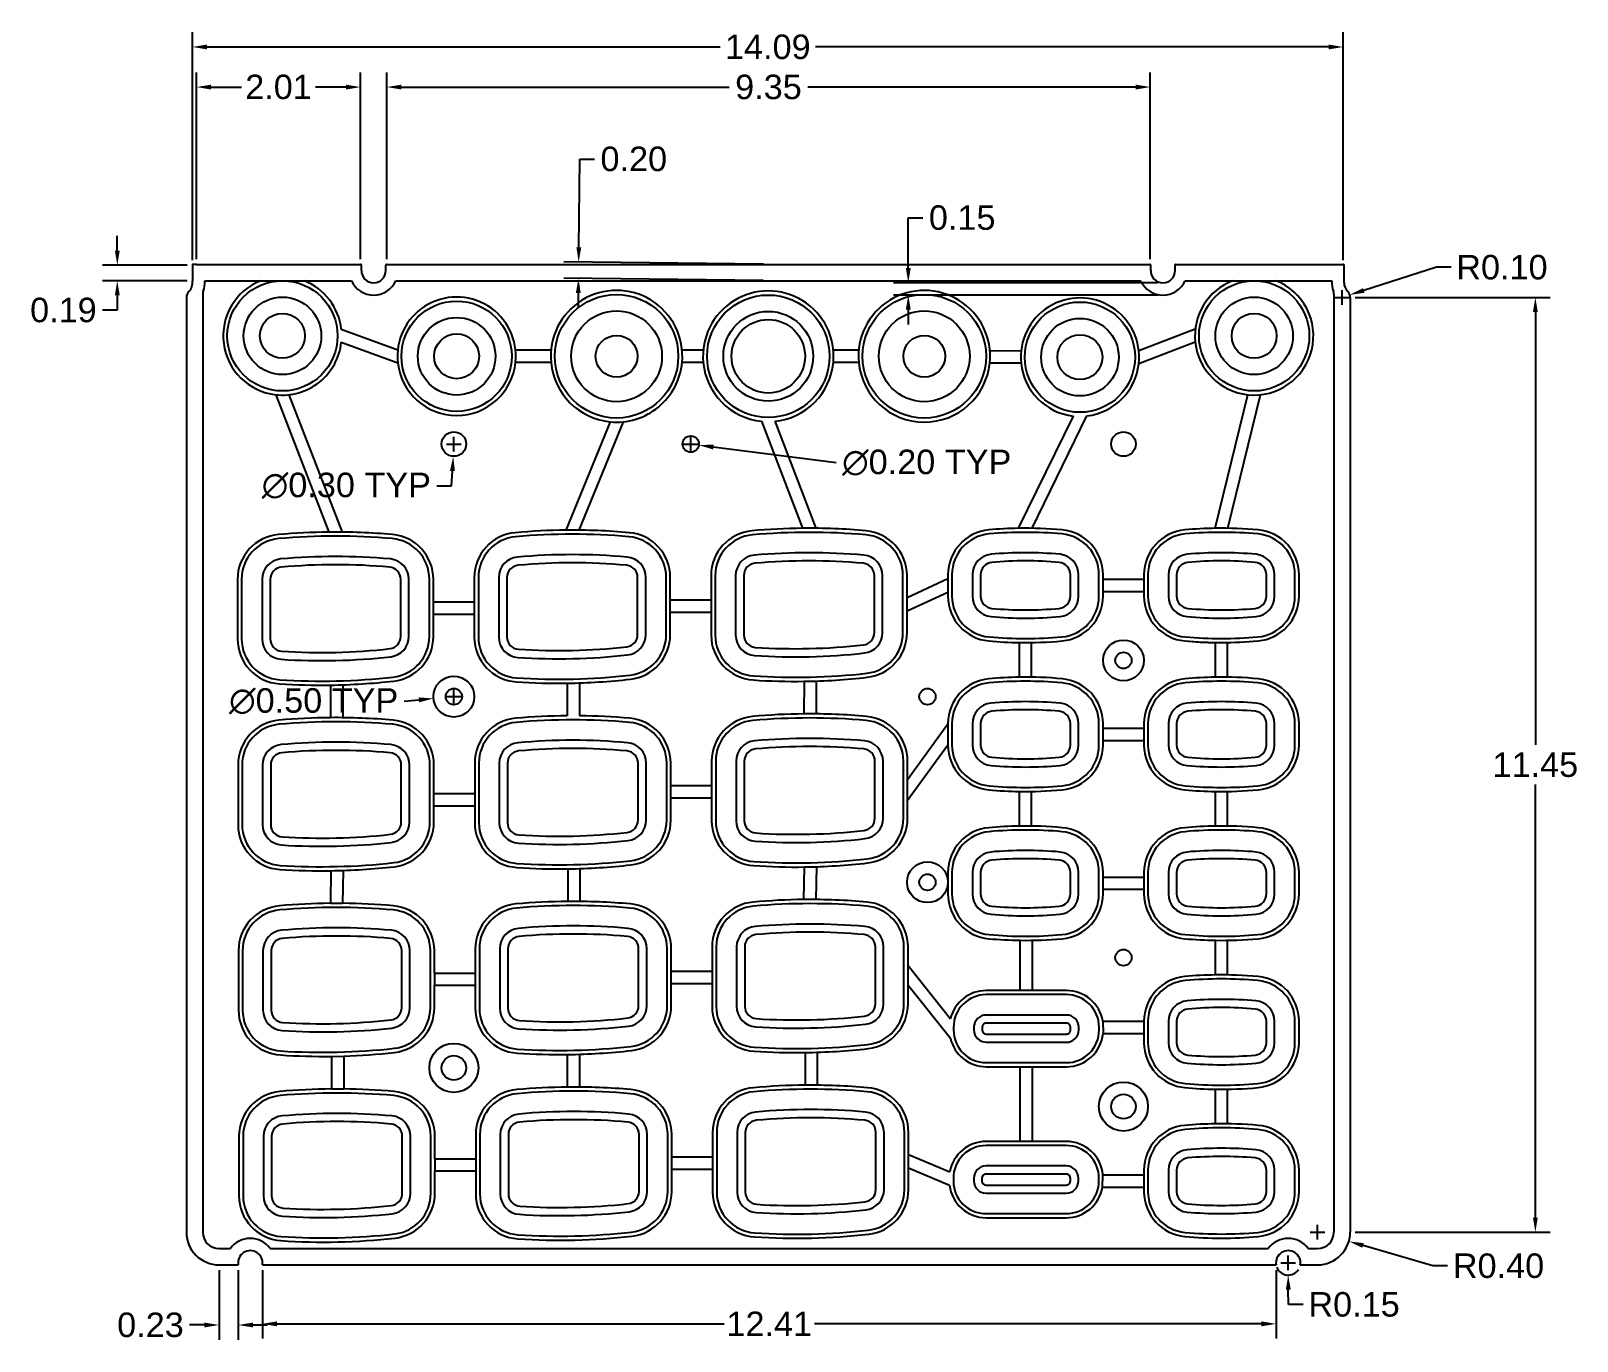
# Model space of a CAD drawing. Header units: centimetres. Extents: x 6.5 to 25.4, y 1.8 to 17.8.
import ezdxf

# ---------------------------------------------------------------- set-up
doc = ezdxf.new("R2010")
doc.units = ezdxf.units.CM
doc.header["$MEASUREMENT"] = 0
doc.layers.add('Cotare', color=2, linetype='Continuous')
doc.layers.add('Strat de cauciuc', color=41, linetype='Continuous')
doc.styles.get("Standard").update_dxf_attribs({"font": 'arial.ttf'})
doc.dimstyles.get("Standard").update_dxf_attribs({"dimtxt": 0.3, "dimasz": 0.18, "dimexe": 0.18, "dimexo": 0.0625, "dimgap": 0.09, "dimtad": 0, "dimtih": 1, "dimtoh": 1, "dimzin": 0, "dimdsep": 46, "dimtxsty": 'Standard', "dimcen": 0.09, "dimadec": 0, "dimazin": 0, "dimtfac": 1, "dimtofl": 0, "dimtmove": 0, "dimatfit": 3, "dimfxl": 1, "dimtolj": 1, "dimtzin": 0, "dimarcsym": 0})

# ---------------------------------------------------------------- blocks, each defined once
blk = doc.blocks.new('*D1')
at = {"layer": 'Cotare', "color": 0, "lineweight": -2, "transparency": 16777216}
for p, q in [((8.491, 14.996), (8.491, 17.786)), ((22.583, 14.996), (22.583, 17.786)), ((8.671, 17.606), (14.955, 17.606)), ((22.403, 17.606), (16.119, 17.606))]:
    blk.add_line(p, q, dxfattribs=at)
at = {"layer": 'Cotare', "color": 0, "transparency": 16777216}
for points in [[(8.671, 17.636), (8.671, 17.576), (8.491, 17.606)], [(22.403, 17.636), (22.403, 17.576), (22.583, 17.606)]]:
    blk.add_solid(points, dxfattribs=at)
at = {"layer": 'Defpoints', "color": 0, "transparency": 16777216}
for p in [(22.583, 17.606), (8.491, 14.934), (22.583, 14.934)]:
    blk.add_point(p, dxfattribs=at)
at = {"layer": 'Cotare', "color": 0, "transparency": 16777216, "insert": (15.537, 17.606), "char_height": 0.3, "attachment_point": 5}
blk.add_mtext('\\A1;14.09', dxfattribs=at)
blk = doc.blocks.new('*D2')
at = {"layer": 'Cotare', "color": 0, "lineweight": -2, "transparency": 16777216}
for p, q in [((8.541, 15.006), (8.541, 17.295)), ((10.551, 15.006), (10.551, 17.295)), ((8.721, 17.115), (9.093, 17.115)), ((10.371, 17.115), (9.999, 17.115))]:
    blk.add_line(p, q, dxfattribs=at)
at = {"layer": 'Cotare', "color": 0, "transparency": 16777216}
for points in [[(8.721, 17.145), (8.721, 17.085), (8.541, 17.115)], [(10.371, 17.145), (10.371, 17.085), (10.551, 17.115)]]:
    blk.add_solid(points, dxfattribs=at)
at = {"layer": 'Defpoints', "color": 0, "transparency": 16777216}
for p in [(10.551, 17.115), (8.541, 14.944), (10.551, 14.944)]:
    blk.add_point(p, dxfattribs=at)
at = {"layer": 'Cotare', "color": 0, "transparency": 16777216, "insert": (9.546, 17.115), "char_height": 0.3, "attachment_point": 5}
blk.add_mtext('\\A1;2.01', dxfattribs=at)
blk = doc.blocks.new('*D3')
at = {"layer": 'Cotare', "color": 0, "lineweight": -2, "transparency": 16777216}
for p, q in [((10.871, 15.006), (10.871, 17.295)), ((20.22, 15.006), (20.22, 17.295)), ((11.051, 17.115), (15.065, 17.115)), ((20.04, 17.115), (16.026, 17.115))]:
    blk.add_line(p, q, dxfattribs=at)
at = {"layer": 'Cotare', "color": 0, "transparency": 16777216}
for points in [[(11.051, 17.145), (11.051, 17.085), (10.871, 17.115)], [(20.04, 17.145), (20.04, 17.085), (20.22, 17.115)]]:
    blk.add_solid(points, dxfattribs=at)
at = {"layer": 'Defpoints', "color": 0, "transparency": 16777216}
for p in [(20.22, 17.115), (10.871, 14.944), (20.22, 14.944)]:
    blk.add_point(p, dxfattribs=at)
at = {"layer": 'Cotare', "color": 0, "transparency": 16777216, "insert": (15.545, 17.115), "char_height": 0.3, "attachment_point": 5}
blk.add_mtext('\\A1;9.35', dxfattribs=at)
blk = doc.blocks.new('*D4')
at = {"layer": 'Cotare', "color": 0, "lineweight": -2, "transparency": 16777216}
for p, q in [((7.572, 15.114), (7.572, 15.294)), ((8.428, 14.934), (7.392, 14.934)), ((8.428, 14.744), (7.392, 14.744)), ((7.572, 14.564), (7.572, 14.384)), ((7.572, 14.384), (7.392, 14.384))]:
    blk.add_line(p, q, dxfattribs=at)
at = {"layer": 'Cotare', "color": 0, "transparency": 16777216}
for points in [[(7.542, 15.114), (7.602, 15.114), (7.572, 14.934)], [(7.542, 14.564), (7.602, 14.564), (7.572, 14.744)]]:
    blk.add_solid(points, dxfattribs=at)
at = {"layer": 'Defpoints', "color": 0, "transparency": 16777216}
for p in [(8.491, 14.934), (7.572, 14.744), (8.491, 14.744)]:
    blk.add_point(p, dxfattribs=at)
at = {"layer": 'Cotare', "color": 0, "transparency": 16777216, "insert": (6.912, 14.384), "char_height": 0.3, "attachment_point": 5}
blk.add_mtext('\\A1;0.19', dxfattribs=at)
blk = doc.blocks.new('*D5')
at = {"layer": 'Cotare', "color": 0, "lineweight": -2, "transparency": 16777216}
for p, q in [((23.724, 14.908), (22.835, 14.625)), ((23.904, 14.908), (23.724, 14.908)), ((22.568, 14.45), (22.568, 14.63)), ((22.478, 14.54), (22.658, 14.54))]:
    blk.add_line(p, q, dxfattribs=at)
at = {"layer": 'Cotare', "color": 0, "transparency": 16777216}
blk.add_solid([(22.826, 14.654), (22.844, 14.597), (22.663, 14.571)], dxfattribs=at)
at = {"layer": 'Defpoints', "color": 0, "transparency": 16777216}
for p in [(22.568, 14.54), (22.663, 14.571)]:
    blk.add_point(p, dxfattribs=at)
at = {"layer": 'Cotare', "color": 0, "transparency": 16777216, "insert": (24.526, 14.908), "char_height": 0.3, "attachment_point": 5}
blk.add_mtext('\\A1;R0.10', dxfattribs=at)
blk = doc.blocks.new('*D6')
at = {"layer": 'Cotare', "color": 0, "lineweight": -2, "transparency": 16777216}
for p, q in [((13.223, 15.153), (13.237, 16.234)), ((13.237, 16.234), (13.417, 16.234)), ((15.483, 14.945), (13.041, 14.975)), ((15.48, 14.745), (13.039, 14.775)), ((13.216, 14.593), (13.214, 14.413))]:
    blk.add_line(p, q, dxfattribs=at)
at = {"layer": 'Cotare', "color": 0, "transparency": 16777216}
for points in [[(13.193, 15.153), (13.253, 15.152), (13.221, 14.973)], [(13.186, 14.593), (13.246, 14.592), (13.219, 14.773)]]:
    blk.add_solid(points, dxfattribs=at)
at = {"layer": 'Defpoints', "color": 0, "transparency": 16777216}
for p in [(13.219, 14.773), (15.545, 14.944), (15.543, 14.744)]:
    blk.add_point(p, dxfattribs=at)
at = {"layer": 'Cotare', "color": 0, "transparency": 16777216, "insert": (13.896, 16.234), "char_height": 0.3, "attachment_point": 5}
blk.add_mtext('\\A1;0.20', dxfattribs=at)
blk = doc.blocks.new('*D7')
at = {"layer": 'Cotare', "color": 0, "lineweight": -2, "transparency": 16777216}
for p, q in [((22.73, 14.54), (25.115, 14.54)), ((24.935, 14.36), (24.935, 9.06)), ((24.935, 3.274), (24.935, 8.574)), ((22.73, 3.094), (25.115, 3.094))]:
    blk.add_line(p, q, dxfattribs=at)
at = {"layer": 'Cotare', "color": 0, "transparency": 16777216}
for points in [[(24.905, 14.36), (24.965, 14.36), (24.935, 14.54)], [(24.905, 3.274), (24.965, 3.274), (24.935, 3.094)]]:
    blk.add_solid(points, dxfattribs=at)
at = {"layer": 'Defpoints', "color": 0, "transparency": 16777216}
for p in [(22.668, 14.54), (22.668, 3.094), (24.935, 3.094)]:
    blk.add_point(p, dxfattribs=at)
at = {"layer": 'Cotare', "color": 0, "transparency": 16777216, "insert": (24.935, 8.817), "char_height": 0.3, "attachment_point": 5}
blk.add_mtext('\\A1;11.45', dxfattribs=at)
blk = doc.blocks.new('*D8')
at = {"layer": 'Cotare', "color": 0, "lineweight": -2, "transparency": 16777216}
for p, q in [((22.178, 3.094), (22.358, 3.094)), ((22.268, 3.004), (22.268, 3.184)), ((23.681, 2.682), (22.825, 2.931)), ((23.861, 2.682), (23.681, 2.682))]:
    blk.add_line(p, q, dxfattribs=at)
at = {"layer": 'Cotare', "color": 0, "transparency": 16777216}
blk.add_solid([(22.833, 2.96), (22.816, 2.903), (22.652, 2.982)], dxfattribs=at)
at = {"layer": 'Defpoints', "color": 0, "transparency": 16777216}
for p in [(22.268, 3.094), (22.652, 2.982)]:
    blk.add_point(p, dxfattribs=at)
at = {"layer": 'Cotare', "color": 0, "transparency": 16777216, "insert": (24.484, 2.682), "char_height": 0.3, "attachment_point": 5}
blk.add_mtext('\\A1;R0.40', dxfattribs=at)
blk = doc.blocks.new('*D9')
at = {"layer": 'Cotare', "color": 0, "lineweight": -2, "transparency": 16777216}
for p, q in [((21.819, 2.719), (21.999, 2.719)), ((21.909, 2.629), (21.909, 2.809)), ((21.911, 2.209), (21.91, 2.389)), ((22.091, 2.209), (21.911, 2.209))]:
    blk.add_line(p, q, dxfattribs=at)
blk.add_arc((21.909, 2.719), 0.15, 201.4742, 326.5327, dxfattribs=at)
at = {"layer": 'Cotare', "color": 0, "transparency": 16777216}
blk.add_solid([(21.94, 2.389), (21.88, 2.389), (21.909, 2.569)], dxfattribs=at)
at = {"layer": 'Defpoints', "color": 0, "transparency": 16777216}
for p in [(21.909, 2.719), (21.909, 2.569)]:
    blk.add_point(p, dxfattribs=at)
at = {"layer": 'Cotare', "color": 0, "transparency": 16777216, "insert": (22.715, 2.209), "char_height": 0.3, "attachment_point": 5}
blk.add_mtext('\\A1;R0.15', dxfattribs=at)
blk = doc.blocks.new('*D10')
at = {"layer": 'Cotare', "color": 0, "lineweight": -2, "transparency": 16777216}
for p, q in [((17.257, 14.899), (17.257, 15.515)), ((17.257, 15.515), (17.437, 15.515)), ((20.313, 14.719), (17.077, 14.719)), ((20.313, 14.569), (17.077, 14.569)), ((17.257, 14.389), (17.257, 14.209))]:
    blk.add_line(p, q, dxfattribs=at)
at = {"layer": 'Cotare', "color": 0, "transparency": 16777216}
for points in [[(17.227, 14.899), (17.287, 14.899), (17.257, 14.719)], [(17.227, 14.389), (17.287, 14.389), (17.257, 14.569)]]:
    blk.add_solid(points, dxfattribs=at)
at = {"layer": 'Defpoints', "color": 0, "transparency": 16777216}
for p in [(20.375, 14.719), (17.257, 14.569), (20.375, 14.569)]:
    blk.add_point(p, dxfattribs=at)
at = {"layer": 'Cotare', "color": 0, "transparency": 16777216, "insert": (17.917, 15.515), "char_height": 0.3, "attachment_point": 5}
blk.add_mtext('\\A1;0.15', dxfattribs=at)
blk = doc.blocks.new('*D11')
at = {"layer": 'Cotare', "color": 0, "lineweight": -2, "transparency": 16777216}
for p, q in [((9.348, 2.631), (9.348, 1.792)), ((21.761, 2.631), (21.761, 1.792)), ((9.528, 1.972), (15.001, 1.972)), ((21.581, 1.972), (16.108, 1.972))]:
    blk.add_line(p, q, dxfattribs=at)
at = {"layer": 'Cotare', "color": 0, "transparency": 16777216}
for points in [[(9.528, 2.002), (9.528, 1.942), (9.348, 1.972)], [(21.581, 2.002), (21.581, 1.942), (21.761, 1.972)]]:
    blk.add_solid(points, dxfattribs=at)
at = {"layer": 'Defpoints', "color": 0, "transparency": 16777216}
for p in [(9.348, 2.694), (21.761, 2.694), (9.348, 1.972)]:
    blk.add_point(p, dxfattribs=at)
at = {"layer": 'Cotare', "color": 0, "transparency": 16777216, "insert": (15.555, 1.972), "char_height": 0.3, "attachment_point": 5}
blk.add_mtext('\\A1;12.41', dxfattribs=at)
blk = doc.blocks.new('*D12')
at = {"layer": 'Cotare', "color": 0, "lineweight": -2, "transparency": 16777216}
for p, q in [((8.818, 2.631), (8.818, 1.778)), ((9.053, 2.631), (9.053, 1.778)), ((8.638, 1.958), (8.458, 1.958)), ((9.233, 1.958), (9.413, 1.958))]:
    blk.add_line(p, q, dxfattribs=at)
at = {"layer": 'Cotare', "color": 0, "transparency": 16777216}
for points in [[(8.638, 1.988), (8.638, 1.928), (8.818, 1.958)], [(9.233, 1.988), (9.233, 1.928), (9.053, 1.958)]]:
    blk.add_solid(points, dxfattribs=at)
at = {"layer": 'Defpoints', "color": 0, "transparency": 16777216}
for p in [(8.818, 2.694), (9.053, 2.694), (8.818, 1.958)]:
    blk.add_point(p, dxfattribs=at)
at = {"layer": 'Cotare', "color": 0, "transparency": 16777216, "insert": (7.978, 1.958), "char_height": 0.3, "attachment_point": 5}
blk.add_mtext('\\A1;0.23', dxfattribs=at)
blk = doc.blocks.new('*D13')
at = {"layer": 'Cotare', "color": 0, "lineweight": -2, "transparency": 16777216}
for p, q in [((11.603, 12.744), (11.783, 12.744)), ((11.693, 12.654), (11.693, 12.834)), ((11.666, 12.234), (11.676, 12.414)), ((11.486, 12.234), (11.666, 12.234))]:
    blk.add_line(p, q, dxfattribs=at)
at = {"layer": 'Cotare', "color": 0, "transparency": 16777216}
blk.add_solid([(11.646, 12.416), (11.706, 12.413), (11.685, 12.594)], dxfattribs=at)
at = {"layer": 'Defpoints', "color": 0, "transparency": 16777216}
for p in [(11.701, 12.894), (11.685, 12.594)]:
    blk.add_point(p, dxfattribs=at)
at = {"layer": 'Cotare', "color": 0, "transparency": 16777216, "insert": (10.377, 12.234), "char_height": 0.3, "attachment_point": 5}
blk.add_mtext('\\A1;∅0.30 TYP', dxfattribs=at)
blk = doc.blocks.new('*D14')
at = {"layer": 'Cotare', "color": 0, "lineweight": -2, "transparency": 16777216}
for p, q in [((14.503, 12.744), (14.683, 12.744)), ((14.593, 12.654), (14.593, 12.834)), ((16.374, 12.516), (14.87, 12.708))]:
    blk.add_line(p, q, dxfattribs=at)
at = {"layer": 'Cotare', "color": 0, "transparency": 16777216}
blk.add_solid([(14.874, 12.738), (14.867, 12.678), (14.692, 12.731)], dxfattribs=at)
at = {"layer": 'Defpoints', "color": 0, "transparency": 16777216}
for p in [(14.493, 12.756), (14.692, 12.731)]:
    blk.add_point(p, dxfattribs=at)
at = {"layer": 'Cotare', "color": 0, "transparency": 16777216, "insert": (17.483, 12.516), "char_height": 0.3, "attachment_point": 5}
blk.add_mtext('\\A1;∅0.20 TYP', dxfattribs=at)
blk = doc.blocks.new('*D15')
at = {"layer": 'Cotare', "color": 0, "lineweight": -2, "transparency": 16777216}
for p, q in [((11.693, 9.562), (11.693, 9.742)), ((11.086, 9.595), (11.265, 9.612)), ((11.603, 9.652), (11.783, 9.652))]:
    blk.add_line(p, q, dxfattribs=at)
at = {"layer": 'Cotare', "color": 0, "transparency": 16777216}
blk.add_solid([(11.262, 9.642), (11.268, 9.582), (11.444, 9.629)], dxfattribs=at)
at = {"layer": 'Defpoints', "color": 0, "transparency": 16777216}
for p in [(11.942, 9.675), (11.444, 9.629)]:
    blk.add_point(p, dxfattribs=at)
at = {"layer": 'Cotare', "color": 0, "transparency": 16777216, "insert": (9.977, 9.595), "char_height": 0.3, "attachment_point": 5}
blk.add_mtext('\\A1;∅0.50 TYP', dxfattribs=at)

msp = doc.modelspace()

# ---------------------------------------------------------------- linework, layer by layer
at = {"layer": 'Strat de cauciuc'}
for p, q in [((8.491, 14.934), (8.491, 14.744)), ((8.511, 14.944), (8.501, 14.944)), ((8.541, 14.944), (8.511, 14.944)), ((8.541, 14.944), (10.551, 14.944)), ((10.561, 14.869), (10.561, 14.934)), ((10.861, 14.869), (10.861, 14.934)), ((10.871, 14.944), (20.22, 14.944)), ((20.225, 14.869), (20.225, 14.939)), ((20.525, 14.869), (20.525, 14.939)), ((20.53, 14.944), (22.583, 14.944)), ((22.593, 14.719), (22.593, 14.934)), ((8.618, 14.58), (8.618, 14.54)), ((8.642, 14.744), (10.438, 14.744)), ((10.984, 14.744), (20.102, 14.744)), ((20.648, 14.744), (22.444, 14.744)), ((22.468, 14.58), (22.468, 10.102)), ((8.418, 14.54), (8.418, 9.652)), ((8.418, 14.54), (8.418, 3.094)), ((8.618, 14.54), (8.618, 3.094)), ((22.668, 14.54), (22.668, 3.094)), ((10.315, 14.15), (11.006, 13.897)), ((20.771, 14.151), (20.08, 13.886)), ((10.315, 13.99), (11.007, 13.737)), ((12.883, 13.894), (12.448, 13.894)), ((14.746, 13.894), (14.488, 13.894)), ((16.65, 13.894), (16.339, 13.894)), ((18.638, 13.883), (18.256, 13.886)), ((20.771, 13.99), (20.079, 13.726)), ((12.883, 13.744), (12.448, 13.744)), ((12.879, 13.744), (12.452, 13.744)), ((14.746, 13.744), (14.488, 13.744)), ((16.65, 13.744), (16.339, 13.744)), ((18.638, 13.733), (18.255, 13.736)), ((9.512, 13.348), (10.163, 11.666)), ((9.673, 13.348), (10.324, 11.666)), ((21.015, 11.713), (21.416, 13.348)), ((21.169, 11.713), (21.57, 13.348)), ((18.608, 11.713), (19.278, 13.087)), ((18.775, 11.713), (19.445, 13.088)), ((13.606, 13.017), (13.062, 11.69)), ((13.768, 13.017), (13.224, 11.69)), ((15.461, 13.023), (15.962, 11.713)), ((15.622, 13.023), (16.123, 11.713)), ((17.242, 10.867), (17.742, 11.096)), ((19.642, 11.088), (20.142, 11.088)), ((11.443, 10.813), (11.943, 10.813)), ((14.343, 10.836), (14.843, 10.836)), ((17.242, 10.702), (17.742, 10.931)), ((19.642, 10.938), (20.142, 10.938)), ((11.443, 10.663), (11.943, 10.663)), ((14.343, 10.686), (14.843, 10.686)), ((18.617, 9.89), (18.617, 10.314)), ((18.767, 9.89), (18.767, 10.314)), ((21.017, 9.89), (21.017, 10.314)), ((21.167, 9.89), (21.167, 10.314)), ((22.468, 10.102), (22.468, 8.279)), ((10.182, 9.794), (10.182, 9.394)), ((10.332, 9.796), (10.332, 9.394)), ((13.081, 9.817), (13.081, 9.417)), ((13.231, 9.82), (13.231, 9.417)), ((15.981, 9.841), (15.98, 9.44)), ((16.131, 9.843), (16.13, 9.44)), ((8.418, 9.652), (8.418, 9.555)), ((8.418, 9.555), (8.418, 5.009)), ((17.248, 8.639), (17.742, 9.318)), ((19.642, 9.265), (20.142, 9.265)), ((19.642, 9.115), (20.142, 9.115)), ((17.248, 8.384), (17.742, 9.063)), ((14.349, 8.563), (14.849, 8.563)), ((11.449, 8.465), (11.949, 8.465)), ((14.349, 8.413), (14.849, 8.413)), ((18.617, 8.067), (18.617, 8.491)), ((18.767, 8.067), (18.767, 8.491)), ((21.017, 8.067), (21.017, 8.491)), ((21.167, 8.067), (21.167, 8.491)), ((11.449, 8.315), (11.949, 8.315)), ((22.468, 8.279), (22.468, 6.456)), ((10.188, 7.523), (10.181, 7.121)), ((10.338, 7.523), (10.331, 7.12)), ((13.087, 7.545), (13.087, 7.144)), ((13.237, 7.547), (13.237, 7.144)), ((15.979, 7.167), (15.987, 7.569)), ((16.129, 7.166), (16.137, 7.57)), ((19.642, 7.443), (20.142, 7.443)), ((19.642, 7.293), (20.142, 7.293)), ((10.181, 7.121), (10.331, 7.121)), ((18.628, 6.053), (18.628, 6.668)), ((18.778, 6.053), (18.778, 6.668)), ((21.017, 6.244), (21.017, 6.668)), ((21.167, 6.244), (21.167, 6.668)), ((22.468, 6.456), (22.468, 4.633)), ((11.455, 6.267), (11.955, 6.267)), ((11.455, 6.267), (11.455, 6.117)), ((14.355, 6.291), (14.855, 6.291)), ((17.254, 6.359), (17.773, 5.708)), ((11.455, 6.117), (11.955, 6.117)), ((14.355, 6.141), (14.855, 6.141)), ((17.254, 6.118), (17.773, 5.468)), ((19.638, 5.678), (20.142, 5.678)), ((19.638, 5.678), (19.642, 5.528)), ((19.642, 5.528), (20.142, 5.528)), ((20.142, 5.677), (20.142, 5.528)), ((10.194, 5.247), (10.344, 5.251)), ((10.194, 5.249), (10.194, 4.848)), ((10.344, 5.251), (10.344, 4.848)), ((13.086, 4.871), (13.086, 5.272)), ((13.236, 4.871), (13.236, 5.274)), ((15.993, 5.295), (15.993, 4.894)), ((16.143, 5.297), (16.143, 4.894)), ((18.626, 4.205), (18.626, 5.12)), ((18.776, 4.205), (18.776, 5.12)), ((8.418, 5.009), (8.418, 3.094)), ((10.194, 4.848), (10.344, 4.848)), ((21.017, 4.421), (21.017, 4.845)), ((21.167, 4.421), (21.167, 4.845)), ((22.468, 4.633), (22.468, 3.094)), ((11.461, 3.994), (11.961, 3.994)), ((11.461, 3.994), (11.461, 3.844)), ((14.361, 4.018), (14.861, 4.018)), ((17.26, 4.047), (17.766, 3.833)), ((11.461, 3.844), (11.961, 3.844)), ((14.361, 3.868), (14.861, 3.868)), ((17.26, 3.884), (17.762, 3.672)), ((19.636, 3.647), (19.64, 3.797)), ((19.64, 3.797), (20.142, 3.797)), ((19.636, 3.647), (20.142, 3.647)), ((8.818, 2.894), (8.957, 2.894)), ((9.444, 2.894), (11.668, 2.894)), ((11.668, 2.894), (11.718, 2.894)), ((11.718, 2.894), (14.568, 2.894)), ((14.568, 2.894), (17.467, 2.894)), ((14.568, 2.894), (14.568, 2.891)), ((14.618, 2.894), (14.618, 2.891)), ((17.467, 2.894), (19.867, 2.894)), ((19.867, 2.894), (21.665, 2.894)), ((19.917, 2.894), (21.665, 2.894)), ((22.152, 2.894), (22.268, 2.894)), ((8.818, 2.694), (9.053, 2.694)), ((9.348, 2.694), (11.693, 2.694)), ((11.693, 2.694), (14.593, 2.694)), ((14.593, 2.694), (17.492, 2.694)), ((17.492, 2.694), (19.892, 2.694)), ((19.892, 2.694), (21.761, 2.694)), ((22.057, 2.694), (22.268, 2.694))]:
    msp.add_line(p, q, dxfattribs=at)
for points in [[(10.163, 11.666, 0.019839), (9.545, 11.636, 0.3882), (9.044, 11.088), (9.044, 10.358, 0.394901), (9.557, 9.809, 0.019998), (10.182, 9.793, 0.019998)], [(11.443, 10.663), (11.443, 11.088, 0.3882), (10.943, 11.636, 0.024981), (10.163, 11.666)], [(13.062, 11.69, 0.019808), (12.444, 11.659, 0.3882), (11.943, 11.111), (11.943, 10.663)], [(14.343, 10.686), (14.343, 11.111, 0.3882), (13.842, 11.659, 0.025012), (13.062, 11.69, 0.019819)], [(15.962, 11.713, 0.019843), (15.343, 11.682, 0.3882), (14.843, 11.134), (14.843, 10.686)], [(17.242, 10.702), (17.242, 11.134, 0.3882), (16.741, 11.682, 0.024977), (15.962, 11.713, 0.019833)], [(18.608, 11.713, 0.018316), (18.243, 11.693, 0.38809), (17.742, 11.145), (17.742, 10.931)], [(19.642, 10.938), (19.642, 11.145, 0.38809), (19.142, 11.693, 0.026697), (18.608, 11.713)], [(21.015, 11.713, 0.018636), (20.643, 11.693, 0.38809), (20.142, 11.145), (20.142, 10.938)], [(20.643, 10.334, 0.045035), (21.542, 10.334, 0.38809), (22.042, 10.881), (22.042, 11.145, 0.38809), (21.542, 11.693, 0.026377), (21.015, 11.713)], [(17.742, 10.931), (17.742, 10.881, 0.38809), (18.243, 10.334, 0.018754), (18.617, 10.314, 0.018754)], [(18.617, 10.314, 0.026258), (19.142, 10.334, 0.38809), (19.642, 10.881), (19.642, 10.938)], [(20.142, 10.938), (20.142, 10.881, 0.38809), (20.643, 10.334, 0.018754), (21.017, 10.314, 0.018754)], [(10.182, 9.793, 0.024801), (10.955, 9.842, 0.381553), (11.443, 10.388), (11.443, 10.663)], [(11.943, 10.663), (11.943, 10.381, 0.394901), (12.457, 9.833, 0.019998), (13.081, 9.816)], [(13.081, 9.816, 0.024801), (13.855, 9.865, 0.381553), (14.343, 10.411), (14.343, 10.686)], [(14.843, 10.686), (14.843, 10.405, 0.394901), (15.356, 9.856, 0.019998), (15.981, 9.839, 0.019998)], [(15.981, 9.839, 0.024801), (16.754, 9.888, 0.381553), (17.242, 10.435), (17.242, 10.702)], [(18.617, 9.89, 0.018754), (18.243, 9.87, 0.38809), (17.742, 9.322), (17.742, 9.063)], [(18.617, 8.491, 0.026258), (19.142, 8.511, 0.38809), (19.642, 9.058), (19.642, 9.322, 0.38809), (19.142, 9.87, 0.026258), (18.617, 9.89)], [(21.017, 9.89, 0.018754), (20.643, 9.87, 0.38809), (20.142, 9.322), (20.142, 9.058, 0.38809), (20.643, 8.511, 0.018754), (21.017, 8.491)], [(21.017, 8.491, 0.026258), (21.542, 8.511, 0.38809), (22.042, 9.058), (22.042, 9.322, 0.38809), (21.542, 9.87, 0.026258), (21.017, 9.89, 0.018754)], [(10.182, 9.394, 0.020234), (9.551, 9.363, 0.3882), (9.05, 8.815), (9.05, 8.085, 0.394901), (9.563, 7.536, 0.019997), (10.188, 7.52)], [(11.449, 8.465), (11.449, 8.815, 0.3882), (10.949, 9.363, 0.024587), (10.182, 9.394, 0.019782)], [(13.081, 9.417, 0.020245), (12.45, 9.386, 0.3882), (11.949, 8.838), (11.949, 8.315)], [(14.349, 8.413), (14.349, 8.838, 0.3882), (13.848, 9.386, 0.01977), (13.231, 9.417, 0.01977)], [(15.98, 9.44, 0.020234), (15.349, 9.409, 0.3882), (14.849, 8.861), (14.849, 8.413)], [(17.248, 8.384), (17.248, 8.861, 0.3882), (16.747, 9.409, 0.024587), (15.98, 9.44, 0.019782)], [(17.742, 9.063), (17.742, 9.058, 0.38809), (18.243, 8.511, 0.018754), (18.617, 8.491, 0.018754)], [(10.188, 7.52, 0.024802), (10.961, 7.569, 0.381553), (11.449, 8.115), (11.449, 8.465)], [(13.087, 7.543, 0.024801), (13.861, 7.592, 0.381553), (14.349, 8.139), (14.349, 8.413)], [(14.849, 8.413), (14.849, 8.132, 0.394901), (15.362, 7.583, 0.019997), (15.987, 7.566)], [(15.987, 7.566, 0.024802), (16.76, 7.615, 0.381553), (17.248, 8.162), (17.248, 8.384)], [(11.949, 8.315), (11.949, 8.108, 0.394901), (12.463, 7.56, 0.019998), (13.087, 7.543, 0.019998)], [(18.617, 8.067, 0.018754), (18.243, 8.047, 0.38809), (17.742, 7.5), (17.742, 7.236, 0.38809), (18.243, 6.688, 0.019279), (18.628, 6.668, 0.019279)], [(19.642, 7.293), (19.642, 7.5, 0.38809), (19.142, 8.047, 0.026258), (18.617, 8.067, 0.018754)], [(21.017, 8.067, 0.018754), (20.643, 8.047, 0.38809), (20.142, 7.5), (20.142, 7.293)], [(21.017, 6.668, 0.026258), (21.542, 6.688, 0.38809), (22.042, 7.236), (22.042, 7.5, 0.38809), (21.542, 8.047, 0.026258), (21.017, 8.067, 0.018754)], [(18.628, 6.668, 0.025734), (19.142, 6.688, 0.38809), (19.642, 7.236), (19.642, 7.293)], [(20.142, 7.293), (20.142, 7.236, 0.38809), (20.643, 6.688, 0.018754), (21.017, 6.668)], [(10.181, 7.121, 0.020007), (9.557, 7.09, 0.3882), (9.056, 6.542), (9.056, 5.812, 0.394901), (9.569, 5.264, 0.019998), (10.194, 5.247, 0.019998)], [(11.455, 6.267), (11.455, 6.542, 0.3882), (10.955, 7.09, 0.020008), (10.331, 7.121)], [(13.087, 7.144, 0.020245), (12.456, 7.113, 0.3882), (11.955, 6.565), (11.955, 6.117)], [(14.355, 6.141), (14.355, 6.565, 0.3882), (13.854, 7.113, 0.024575), (13.087, 7.144, 0.01977)], [(15.979, 7.167, 0.020007), (15.356, 7.136, 0.3882), (14.855, 6.588), (14.855, 6.141)], [(17.254, 6.118), (17.254, 6.588, 0.3882), (16.753, 7.136, 0.024813), (15.979, 7.167, 0.020008)], [(10.344, 5.251, 0.019998), (10.967, 5.296, 0.381553), (11.455, 5.843), (11.455, 6.117)], [(11.955, 6.117), (11.955, 5.836, 0.394901), (12.469, 5.287, 0.019761), (13.086, 5.27)], [(13.086, 5.27, 0.025038), (13.867, 5.319, 0.381553), (14.355, 5.866), (14.355, 6.141)], [(14.855, 6.141), (14.855, 5.859, 0.394901), (15.368, 5.31, 0.019998), (15.993, 5.294, 0.019998)], [(15.993, 5.294, 0.024801), (16.766, 5.342, 0.381553), (17.254, 5.889), (17.254, 6.118)], [(21.017, 6.244, 0.018754), (20.643, 6.225, 0.38809), (20.142, 5.677)], [(21.017, 4.845, 0.026258), (21.542, 4.865, 0.38809), (22.042, 5.413), (22.042, 5.677, 0.38809), (21.542, 6.225, 0.026258), (21.017, 6.244, 0.018754)], [(19.638, 5.678, 0.365977), (19.194, 6.053), (18.211, 6.053, 0.346939), (17.773, 5.708, 0.346939)], [(19.194, 5.17, 0.414214), (19.594, 5.57), (19.594, 5.603, 0.414214), (19.194, 6.003), (18.211, 6.003, 0.414753), (17.811, 5.602), (17.811, 5.57, 0.413675), (18.211, 5.17), (19.194, 5.17)], [(18.626, 5.12), (19.194, 5.12, 0.386905), (19.642, 5.528, 0.386905)], [(20.142, 5.528), (20.142, 5.413, 0.38809), (20.643, 4.865, 0.018754), (21.017, 4.845)], [(17.773, 5.468, 0.348397), (18.211, 5.12), (18.626, 5.12)], [(10.194, 4.848, 0.020234), (9.563, 4.817, 0.3882), (9.062, 4.269), (9.062, 3.54, 0.394901), (9.575, 2.991, 0.044821), (10.973, 3.023, 0.381553), (11.461, 3.57), (11.461, 3.844)], [(11.461, 3.994), (11.461, 4.269, 0.3882), (10.961, 4.817, 0.019782), (10.344, 4.848, 0.019782)], [(13.086, 4.871, 0.020008), (12.462, 4.84, 0.3882), (11.961, 4.292), (11.961, 3.844)], [(14.361, 3.868), (14.361, 4.292, 0.3882), (13.86, 4.84, 0.024813), (13.086, 4.871, 0.020008)], [(15.993, 4.894, 0.020234), (15.362, 4.863, 0.3882), (14.861, 4.316), (14.861, 3.868)], [(17.26, 3.884), (17.26, 4.316, 0.3882), (16.759, 4.863, 0.024587), (15.993, 4.894, 0.019782)], [(20.142, 3.647), (20.142, 3.59, 0.38809), (20.643, 3.042, 0.045035), (21.542, 3.042, 0.38809), (22.042, 3.59), (22.042, 3.854, 0.38809), (21.542, 4.402, 0.026258), (21.017, 4.421, 0.018754)], [(21.017, 4.421, 0.018754), (20.643, 4.402, 0.38809), (20.142, 3.854), (20.142, 3.647)], [(18.626, 4.205), (18.209, 4.205, 0.363727), (17.766, 3.833, 0.363727)], [(19.64, 3.797, 0.386905), (19.192, 4.205), (18.626, 4.205)], [(19.192, 3.322, 0.414214), (19.592, 3.722), (19.592, 3.755, 0.414214), (19.192, 4.155), (18.209, 4.155, 0.414753), (17.809, 3.754), (17.809, 3.721, 0.413675), (18.209, 3.322), (19.192, 3.322)], [(11.961, 3.844), (11.961, 3.563, 0.394901), (12.475, 3.014, 0.044821), (13.873, 3.046, 0.381553), (14.361, 3.593), (14.361, 3.868)], [(14.861, 3.868), (14.861, 3.586, 0.394901), (15.374, 3.037, 0.044821), (16.772, 3.07, 0.381553), (17.26, 3.616), (17.26, 3.884)], [(17.762, 3.672, 0.382002), (18.209, 3.272), (19.192, 3.272, 0.365977), (19.636, 3.647)]]:
    msp.add_lwpolyline(points, format="xyb", dxfattribs=at)
for points in [[(10.938, 11.586, 0.044843), (9.549, 11.586, 0.3882), (9.094, 11.088), (9.094, 10.358, 0.394901), (9.561, 9.859, 0.044821), (10.95, 9.891, 0.381553), (11.393, 10.388), (11.393, 11.088, 0.3882)], [(13.837, 11.609, 0.044843), (12.449, 11.609, 0.3882), (11.993, 11.111), (11.993, 10.381, 0.394901), (12.46, 9.882, 0.044821), (13.849, 9.915, 0.381553), (14.293, 10.411), (14.293, 11.111, 0.3882)], [(16.737, 11.632, 0.044843), (15.348, 11.632, 0.3882), (14.893, 11.134), (14.893, 10.405, 0.394901), (15.36, 9.906, 0.044821), (16.748, 9.938, 0.381553), (17.192, 10.435), (17.192, 11.134, 0.3882)], [(18.247, 10.383, 0.045035), (19.137, 10.383, 0.38809), (19.592, 10.881), (19.592, 11.145, 0.38809), (19.137, 11.643, 0.045035), (18.247, 11.643, 0.38809), (17.792, 11.145), (17.792, 10.881, 0.38809)], [(20.647, 10.383, 0.045035), (21.537, 10.383, 0.38809), (21.992, 10.881), (21.992, 11.145, 0.38809), (21.537, 11.643, 0.045035), (20.647, 11.643, 0.38809), (20.192, 11.145), (20.192, 10.881, 0.38809)], [(10.916, 11.337, 0.044843), (9.571, 11.337, 0.3882), (9.344, 11.088), (9.344, 10.358, 0.394901), (9.577, 10.109, 0.044821), (10.921, 10.14, 0.381553), (11.143, 10.388), (11.143, 11.088, 0.3882)], [(13.815, 11.36, 0.044843), (12.471, 11.36, 0.3882), (12.243, 11.111), (12.243, 10.381, 0.394901), (12.477, 10.132, 0.044821), (13.821, 10.163, 0.381553), (14.043, 10.411), (14.043, 11.111, 0.3882)], [(16.714, 11.383, 0.044843), (15.37, 11.383, 0.3882), (15.143, 11.134), (15.143, 10.405, 0.394901), (15.376, 10.155, 0.044821), (16.72, 10.186, 0.381553), (16.942, 10.435), (16.942, 11.134, 0.3882)], [(18.27, 10.632, 0.045035), (19.115, 10.632, 0.38809), (19.342, 10.881), (19.342, 11.145, 0.38809), (19.115, 11.394, 0.045035), (18.27, 11.394, 0.38809), (18.042, 11.145), (18.042, 10.881, 0.38809)], [(20.67, 10.632, 0.045035), (21.515, 10.632, 0.38809), (21.742, 10.881), (21.742, 11.145, 0.38809), (21.515, 11.394, 0.045035), (20.67, 11.394, 0.38809), (20.442, 11.145), (20.442, 10.881, 0.38809)], [(10.907, 11.237, 0.044843), (9.58, 11.237, 0.3882), (9.444, 11.088), (9.444, 10.358, 0.394901), (9.584, 10.208, 0.044821), (10.91, 10.239, 0.381553), (11.043, 10.388), (11.043, 11.088, 0.3882)], [(13.806, 11.26, 0.044843), (12.48, 11.26, 0.3882), (12.343, 11.111), (12.343, 10.381, 0.394901), (12.483, 10.232, 0.044821), (13.81, 10.262, 0.381553), (13.943, 10.411), (13.943, 11.111, 0.3882)], [(16.706, 11.284, 0.044843), (15.379, 11.284, 0.3882), (15.243, 11.134), (15.243, 10.405, 0.394901), (15.383, 10.255, 0.044821), (16.709, 10.286, 0.381553), (16.842, 10.435), (16.842, 11.134, 0.3882)], [(18.279, 10.732, 0.045035), (19.106, 10.732, 0.38809), (19.242, 10.881), (19.242, 11.145, 0.38809), (19.106, 11.295, 0.045035), (18.279, 11.295, 0.38809), (18.142, 11.145), (18.142, 10.881, 0.38809)], [(20.679, 10.732, 0.045035), (21.506, 10.732, 0.38809), (21.642, 10.881), (21.642, 11.145, 0.38809), (21.506, 11.295, 0.045035), (20.679, 11.295, 0.38809), (20.542, 11.145), (20.542, 10.881, 0.38809)], [(18.247, 8.56, 0.045035), (19.137, 8.56, 0.38809), (19.592, 9.058), (19.592, 9.322, 0.38809), (19.137, 9.82, 0.045035), (18.247, 9.82, 0.38809), (17.792, 9.322), (17.792, 9.058, 0.38809)], [(20.647, 8.56, 0.045035), (21.537, 8.56, 0.38809), (21.992, 9.058), (21.992, 9.322, 0.38809), (21.537, 9.82, 0.045035), (20.647, 9.82, 0.38809), (20.192, 9.322), (20.192, 9.058, 0.38809)], [(18.27, 8.809, 0.045035), (19.115, 8.809, 0.38809), (19.342, 9.058), (19.342, 9.322, 0.38809), (19.115, 9.571, 0.045035), (18.27, 9.571, 0.38809), (18.042, 9.322), (18.042, 9.058, 0.38809)], [(18.279, 8.909, 0.045035), (19.106, 8.909, 0.38809), (19.242, 9.058), (19.242, 9.322, 0.38809), (19.106, 9.472, 0.045035), (18.279, 9.472, 0.38809), (18.142, 9.322), (18.142, 9.058, 0.38809)], [(20.67, 8.809, 0.045035), (21.515, 8.809, 0.38809), (21.742, 9.058), (21.742, 9.322, 0.38809), (21.515, 9.571, 0.045035), (20.67, 9.571, 0.38809), (20.442, 9.322), (20.442, 9.058, 0.38809)], [(20.679, 8.909, 0.045035), (21.506, 8.909, 0.38809), (21.642, 9.058), (21.642, 9.322, 0.38809), (21.506, 9.472, 0.045035), (20.679, 9.472, 0.38809), (20.542, 9.322), (20.542, 9.058, 0.38809)], [(10.944, 9.313, 0.044843), (9.555, 9.313, 0.3882), (9.1, 8.815), (9.1, 8.085, 0.394901), (9.567, 7.586, 0.044821), (10.956, 7.619, 0.381553), (11.399, 8.115), (11.399, 8.815, 0.3882)], [(13.843, 9.336, 0.044843), (12.455, 9.336, 0.3882), (11.999, 8.838), (11.999, 8.108, 0.394901), (12.466, 7.61, 0.044821), (13.855, 7.642, 0.381553), (14.299, 8.139), (14.299, 8.838, 0.3882)], [(16.743, 9.359, 0.044843), (15.354, 9.359, 0.3882), (14.899, 8.861), (14.899, 8.132, 0.394901), (15.366, 7.633, 0.044821), (16.754, 7.665, 0.381553), (17.198, 8.162), (17.198, 8.861, 0.3882)], [(10.922, 9.064, 0.044843), (9.578, 9.064, 0.3882), (9.35, 8.815), (9.35, 8.085, 0.394901), (9.583, 7.836, 0.044821), (10.927, 7.867, 0.381553), (11.149, 8.115), (11.149, 8.815, 0.3882)], [(13.821, 9.087, 0.044843), (12.477, 9.087, 0.3882), (12.249, 8.838), (12.249, 8.108, 0.394901), (12.483, 7.859, 0.044821), (13.827, 7.89, 0.381553), (14.049, 8.139), (14.049, 8.838, 0.3882)], [(16.721, 9.11, 0.044843), (15.376, 9.11, 0.3882), (15.149, 8.861), (15.149, 8.132, 0.394901), (15.382, 7.882, 0.044821), (16.726, 7.913, 0.381553), (16.948, 8.162), (16.948, 8.861, 0.3882)], [(10.913, 8.964, 0.044843), (9.586, 8.964, 0.3882), (9.45, 8.815), (9.45, 8.085, 0.394901), (9.59, 7.936, 0.044821), (10.916, 7.966, 0.381553), (11.049, 8.115), (11.049, 8.815, 0.3882)], [(13.812, 8.987, 0.044843), (12.486, 8.987, 0.3882), (12.349, 8.838), (12.349, 8.108, 0.394901), (12.489, 7.959, 0.044821), (13.816, 7.99, 0.381553), (13.949, 8.139), (13.949, 8.838, 0.3882)], [(16.712, 9.011, 0.044843), (15.385, 9.011, 0.3882), (15.249, 8.861), (15.249, 8.132, 0.394901), (15.389, 7.982, 0.044821), (16.715, 8.013, 0.381553), (16.848, 8.162), (16.848, 8.861, 0.3882)], [(18.247, 6.738, 0.045035), (19.137, 6.738, 0.38809), (19.592, 7.236), (19.592, 7.5, 0.38809), (19.137, 7.998, 0.045035), (18.247, 7.998, 0.38809), (17.792, 7.5), (17.792, 7.236, 0.38809)], [(20.647, 6.738, 0.045035), (21.537, 6.738, 0.38809), (21.992, 7.236), (21.992, 7.5, 0.38809), (21.537, 7.998, 0.045035), (20.647, 7.998, 0.38809), (20.192, 7.5), (20.192, 7.236, 0.38809)], [(18.27, 6.987, 0.045035), (19.115, 6.987, 0.38809), (19.342, 7.236), (19.342, 7.5, 0.38809), (19.115, 7.749, 0.045035), (18.27, 7.749, 0.38809), (18.042, 7.5), (18.042, 7.236, 0.38809)], [(20.67, 6.987, 0.045035), (21.515, 6.987, 0.38809), (21.742, 7.236), (21.742, 7.5, 0.38809), (21.515, 7.749, 0.045035), (20.67, 7.749, 0.38809), (20.442, 7.5), (20.442, 7.236, 0.38809)], [(18.279, 7.086, 0.045035), (19.106, 7.086, 0.38809), (19.242, 7.236), (19.242, 7.5, 0.38809), (19.106, 7.649, 0.045035), (18.279, 7.649, 0.38809), (18.142, 7.5), (18.142, 7.236, 0.38809)], [(20.679, 7.086, 0.045035), (21.506, 7.086, 0.38809), (21.642, 7.236), (21.642, 7.5, 0.38809), (21.506, 7.649, 0.045035), (20.679, 7.649, 0.38809), (20.542, 7.5), (20.542, 7.236, 0.38809)], [(10.95, 7.04, 0.044843), (9.561, 7.04, 0.3882), (9.106, 6.542), (9.106, 5.812, 0.394901), (9.573, 5.314, 0.044821), (10.962, 5.346, 0.381553), (11.405, 5.843), (11.405, 6.542, 0.3882)], [(13.849, 7.063, 0.044843), (12.461, 7.063, 0.3882), (12.005, 6.565), (12.005, 5.836, 0.394901), (12.472, 5.337, 0.044821), (13.861, 5.369, 0.381553), (14.305, 5.866), (14.305, 6.565, 0.3882)], [(16.749, 7.086, 0.044843), (15.36, 7.086, 0.3882), (14.905, 6.588), (14.905, 5.859, 0.394901), (15.372, 5.36, 0.044821), (16.76, 5.392, 0.381553), (17.204, 5.889), (17.204, 6.588, 0.3882)], [(10.928, 6.791, 0.044843), (9.584, 6.791, 0.3882), (9.356, 6.542), (9.356, 5.812, 0.394901), (9.589, 5.563, 0.044821), (10.933, 5.594, 0.381553), (11.155, 5.843), (11.155, 6.542, 0.3882)], [(13.827, 6.814, 0.044843), (12.483, 6.814, 0.3882), (12.255, 6.565), (12.255, 5.836, 0.394901), (12.489, 5.586, 0.044821), (13.833, 5.617, 0.381553), (14.055, 5.866), (14.055, 6.565, 0.3882)], [(16.727, 6.837, 0.044843), (15.382, 6.837, 0.3882), (15.155, 6.588), (15.155, 5.859, 0.394901), (15.388, 5.609, 0.044821), (16.732, 5.641, 0.381553), (16.954, 5.889), (16.954, 6.588, 0.3882)], [(10.919, 6.691, 0.044843), (9.592, 6.691, 0.3882), (9.456, 6.542), (9.456, 5.812, 0.394901), (9.596, 5.663, 0.044821), (10.922, 5.694, 0.381553), (11.055, 5.843), (11.055, 6.542, 0.3882)], [(13.818, 6.715, 0.044843), (12.492, 6.715, 0.3882), (12.355, 6.565), (12.355, 5.836, 0.394901), (12.495, 5.686, 0.044821), (13.822, 5.717, 0.381553), (13.955, 5.866), (13.955, 6.565, 0.3882)], [(16.718, 6.738, 0.044843), (15.391, 6.738, 0.3882), (15.255, 6.588), (15.255, 5.859, 0.394901), (15.395, 5.709, 0.044821), (16.721, 5.74, 0.381553), (16.854, 5.889), (16.854, 6.588, 0.3882)], [(20.647, 4.915, 0.045035), (21.537, 4.915, 0.38809), (21.992, 5.413), (21.992, 5.677, 0.38809), (21.537, 6.175, 0.045035), (20.647, 6.175, 0.38809), (20.192, 5.677), (20.192, 5.413, 0.38809)], [(20.67, 5.164, 0.045035), (21.515, 5.164, 0.38809), (21.742, 5.413), (21.742, 5.677, 0.38809), (21.515, 5.926, 0.045035), (20.67, 5.926, 0.38809), (20.442, 5.677), (20.442, 5.413, 0.38809)], [(19.194, 5.42, 0.414214), (19.344, 5.57), (19.344, 5.603, 0.414214), (19.194, 5.753), (18.211, 5.753, 0.414753), (18.061, 5.603), (18.061, 5.57, 0.413675), (18.211, 5.42)], [(20.679, 5.263, 0.045035), (21.506, 5.263, 0.38809), (21.642, 5.413), (21.642, 5.677, 0.38809), (21.506, 5.826, 0.045035), (20.679, 5.826, 0.38809), (20.542, 5.677), (20.542, 5.413, 0.38809)], [(19.194, 5.52, 0.414214), (19.244, 5.57), (19.244, 5.603, 0.414214), (19.194, 5.653), (18.211, 5.653, 0.414753), (18.161, 5.603), (18.161, 5.57, 0.413675), (18.211, 5.52)], [(10.956, 4.767, 0.044843), (9.567, 4.767, 0.3882), (9.112, 4.269), (9.112, 3.54, 0.394901), (9.579, 3.041, 0.044821), (10.968, 3.073, 0.381553), (11.411, 3.57), (11.411, 4.269, 0.3882)], [(13.856, 4.79, 0.044843), (12.467, 4.79, 0.3882), (12.011, 4.292), (12.011, 3.563, 0.394901), (12.478, 3.064, 0.044821), (13.867, 3.096, 0.381553), (14.311, 3.593), (14.311, 4.292, 0.3882)], [(16.755, 4.814, 0.044843), (15.366, 4.814, 0.3882), (14.911, 4.316), (14.911, 3.586, 0.394901), (15.378, 3.087, 0.044821), (16.766, 3.119, 0.381553), (17.21, 3.616), (17.21, 4.316, 0.3882)], [(10.934, 4.518, 0.044843), (9.59, 4.518, 0.3882), (9.362, 4.269), (9.362, 3.54, 0.394901), (9.595, 3.29, 0.044821), (10.939, 3.321, 0.381553), (11.161, 3.57), (11.161, 4.269, 0.3882)], [(13.833, 4.541, 0.044843), (12.489, 4.541, 0.3882), (12.261, 4.292), (12.261, 3.563, 0.394901), (12.495, 3.313, 0.044821), (13.839, 3.345, 0.381553), (14.061, 3.593), (14.061, 4.292, 0.3882)], [(16.733, 4.565, 0.044843), (15.388, 4.565, 0.3882), (15.161, 4.316), (15.161, 3.586, 0.394901), (15.394, 3.337, 0.044821), (16.738, 3.368, 0.381553), (16.96, 3.616), (16.96, 4.316, 0.3882)], [(10.925, 4.419, 0.044843), (9.598, 4.419, 0.3882), (9.462, 4.269), (9.462, 3.54, 0.394901), (9.602, 3.39, 0.044821), (10.928, 3.421, 0.381553), (11.061, 3.57), (11.061, 4.269, 0.3882)], [(13.824, 4.442, 0.044843), (12.498, 4.442, 0.3882), (12.361, 4.292), (12.361, 3.563, 0.394901), (12.501, 3.413, 0.044821), (13.828, 3.444, 0.381553), (13.961, 3.593), (13.961, 4.292, 0.3882)], [(16.724, 4.465, 0.044843), (15.397, 4.465, 0.3882), (15.261, 4.316), (15.261, 3.586, 0.394901), (15.401, 3.436, 0.044821), (16.727, 3.467, 0.381553), (16.86, 3.616), (16.86, 4.316, 0.3882)], [(20.647, 3.092, 0.045035), (21.537, 3.092, 0.38809), (21.992, 3.59), (21.992, 3.854, 0.38809), (21.537, 4.352, 0.045035), (20.647, 4.352, 0.38809), (20.192, 3.854), (20.192, 3.59, 0.38809)], [(20.67, 3.341, 0.045035), (21.515, 3.341, 0.38809), (21.742, 3.59), (21.742, 3.854, 0.38809), (21.515, 4.103, 0.045035), (20.67, 4.103, 0.38809), (20.442, 3.854), (20.442, 3.59, 0.38809)], [(20.679, 3.441, 0.045035), (21.506, 3.441, 0.38809), (21.642, 3.59), (21.642, 3.854, 0.38809), (21.506, 4.003, 0.045035), (20.679, 4.003, 0.38809), (20.542, 3.854), (20.542, 3.59, 0.38809)], [(19.192, 3.572, 0.414214), (19.342, 3.722), (19.342, 3.755, 0.414214), (19.192, 3.905), (18.209, 3.905, 0.414753), (18.059, 3.754), (18.059, 3.722, 0.413675), (18.209, 3.572)], [(19.192, 3.672, 0.414214), (19.242, 3.722), (19.242, 3.755, 0.414214), (19.192, 3.805), (18.209, 3.805, 0.414753), (18.159, 3.755), (18.159, 3.722, 0.413675), (18.209, 3.672)]]:
    msp.add_lwpolyline(points, format="xyb", close=True, dxfattribs=at)
for centre, radius in [((9.594, 14.069), 0.675), ((21.492, 14.069), 0.675), ((9.594, 14.069), 0.475), ((11.727, 13.819), 0.675), ((13.685, 13.819), 0.756), ((15.543, 13.819), 0.75), ((17.453, 13.819), 0.756), ((19.359, 13.808), 0.675), ((21.492, 14.069), 0.475), ((21.492, 14.069), 0.475), ((9.594, 14.069), 0.275), ((11.727, 13.819), 0.475), ((13.685, 13.819), 0.556), ((15.543, 13.819), 0.55), ((15.543, 13.819), 0.55), ((15.543, 13.819), 0.55), ((15.543, 13.819), 0.55), ((15.543, 13.819), 0.45), ((17.453, 13.819), 0.556), ((19.359, 13.808), 0.475), ((21.492, 14.069), 0.275), ((11.727, 13.819), 0.275), ((13.685, 13.819), 0.256), ((17.453, 13.819), 0.256), ((19.359, 13.808), 0.275), ((11.693, 12.744), 0.15), ((19.892, 12.744), 0.15), ((14.593, 12.744), 0.1), ((19.892, 10.095), 0.25), ((19.892, 10.095), 0.1), ((11.693, 9.652), 0.25), ((11.693, 9.652), 0.1), ((17.492, 9.652), 0.1), ((17.492, 7.379), 0.25), ((17.492, 7.379), 0.1), ((19.892, 6.456), 0.1), ((11.693, 5.106), 0.3), ((11.693, 5.106), 0.15), ((19.892, 4.633), 0.3), ((19.892, 4.633), 0.15)]:
    msp.add_circle(centre, radius, dxfattribs=at)
for centre, radius, start, end in [((8.501, 14.934), 0.01, 90, 180), ((10.551, 14.934), 0.01, 0, 90), ((10.711, 14.869), 0.15, 180, 360), ((10.871, 14.934), 0.01, 90, 180), ((20.22, 14.939), 0.005, 0, 90), ((20.375, 14.869), 0.15, 180, 0), ((20.53, 14.939), 0.005, 90, 180), ((22.583, 14.934), 0.01, 360, 90), ((8.518, 14.54), 0.1, 134.427, 180), ((8.343, 14.719), 0.15, 314.427, 9.5941), ((8.718, 14.58), 0.1, 159.6359, 180), ((8.343, 14.719), 0.3, 339.6359, 4.7802), ((9.594, 14.069), 0.725, 111.4033, 263.4866), ((9.594, 14.069), 0.725, 6.4585, 68.5967), ((10.711, 14.869), 0.3, 204.6243, 335.3757), ((13.685, 13.819), 0.806, 354.6613, 185.338), ((15.543, 13.819), 0.8, 354.6164, 185.3794), ((17.453, 13.819), 0.806, 354.1255, 185.3381), ((20.375, 14.869), 0.3, 204.6243, 335.3757), ((21.492, 14.069), 0.725, 111.4033, 186.2285), ((21.492, 14.069), 0.725, 263.9641, 68.5967), ((22.743, 14.719), 0.3, 175.2198, 200.3641), ((22.368, 14.58), 0.1, 360, 20.3641), ((22.743, 14.719), 0.15, 180, 225.573), ((22.568, 14.54), 0.1, 360, 45.573), ((11.727, 13.819), 0.725, 354.0622, 186.4585), ((19.359, 13.808), 0.725, 353.4996, 185.9409), ((9.594, 14.069), 0.725, 263.4866, 353.7989), ((21.492, 14.069), 0.725, 186.2285, 263.9641), ((11.727, 13.819), 0.725, 186.4585, 354.0622), ((13.685, 13.819), 0.806, 185.338, 264.3442), ((13.685, 13.819), 0.806, 264.3442, 354.6613), ((15.543, 13.819), 0.8, 185.3794, 264.1233), ((15.543, 13.819), 0.8, 275.6537, 354.6164), ((17.453, 13.819), 0.806, 185.3381, 354.1255), ((19.359, 13.808), 0.725, 185.9409, 263.5697), ((19.359, 13.808), 0.725, 276.8049, 353.4996), ((8.818, 3.094), 0.4, 180, 270), ((8.818, 3.094), 0.2, 180, 270), ((22.268, 3.094), 0.4, 270, 360), ((22.268, 3.094), 0.2, 270, 360), ((9.2, 2.719), 0.3, 35.6853, 144.3147), ((9.2, 2.719), 0.15, 350.4059, 189.5941), ((21.909, 2.719), 0.3, 35.6853, 144.3147), ((21.909, 2.719), 0.15, 350.4059, 189.5941)]:
    msp.add_arc(centre, radius, start, end, dxfattribs=at)

# ---------------------------------------------------------------- dimensions: what is measured, and where the dimension line sits
at = {"layer": 'Cotare'}
for base, p1, p2, picture, middle in [((22.583, 17.606), (8.491, 14.934), (22.583, 14.934), '*D1', (15.537, 17.606)), ((10.551, 17.115), (8.541, 14.944), (10.551, 14.944), '*D2', (9.546, 17.115)), ((20.22, 17.115), (10.871, 14.944), (20.22, 14.944), '*D3', (15.545, 17.115)), ((8.818, 1.958), (9.0525, 2.6937), (8.818, 2.6937), '*D12', (7.9783, 1.958)), ((9.348, 1.972), (21.761, 2.694), (9.348, 2.694), '*D11', (15.555, 1.972))]:
    dim = msp.add_linear_dim(base=base, p1=p1, p2=p2, dimstyle='Standard', dxfattribs=at)
    dim.commit()
    dim.dimension.update_dxf_attribs({"geometry": picture, "text_midpoint": middle})
for base, p1, p2, angle, picture, middle, dimtype in [((13.219, 14.773), (15.545, 14.944), (15.543, 14.744), 269.2838, '*D6', (13.896, 16.234), 161), ((17.257, 14.569), (20.375, 14.719), (20.375, 14.569), 90, '*D10', (17.917, 15.515), 160)]:
    dim = msp.add_linear_dim(base=base, p1=p1, p2=p2, angle=angle, dimstyle='Standard', dxfattribs=at)
    dim.commit()
    dim.dimension.update_dxf_attribs({"geometry": picture, "text_midpoint": middle, "dimtype": dimtype})
for base, p1, p2, picture, middle in [((7.572, 14.744), (8.491, 14.934), (8.491, 14.744), '*D4', (6.912, 14.384)), ((24.935, 3.094), (22.668, 14.54), (22.668, 3.094), '*D7', (24.935, 8.817))]:
    dim = msp.add_linear_dim(base=base, p1=p1, p2=p2, angle=90, dimstyle='Standard', dxfattribs=at)
    dim.commit()
    dim.dimension.update_dxf_attribs({"geometry": picture, "text_midpoint": middle})
for center, mpoint, picture, middle in [((22.568, 14.54), (22.663, 14.571), '*D5', (24.526, 14.908)), ((22.268, 3.094), (22.652, 2.982), '*D8', (24.484, 2.682))]:
    dim = msp.add_radius_dim(center=center, mpoint=mpoint, dimstyle='Standard', dxfattribs=at)
    dim.commit()
    dim.dimension.update_dxf_attribs({"geometry": picture, "text_midpoint": middle, "dimtype": 164})
for p1, p2, picture, middle in [((11.701, 12.894), (11.685, 12.594), '*D13', (10.377, 12.234)), ((14.493, 12.756), (14.692, 12.731), '*D14', (16.374, 12.516)), ((11.942, 9.675), (11.444, 9.629), '*D15', (11.086, 9.595))]:
    dim = msp.add_diameter_dim_2p(p1=p1, p2=p2, text='<> TYP', dimstyle='Standard', dxfattribs=at)
    dim.commit()
    dim.dimension.update_dxf_attribs({"geometry": picture, "text_midpoint": middle, "dimtype": 163})
dim = msp.add_radius_dim(center=(21.909, 2.719), mpoint=(21.909, 2.569), dimstyle='Standard', dxfattribs=at)
dim.commit()
dim.dimension.update_dxf_attribs({"geometry": '*D9', "text_midpoint": (22.715, 2.209)})

doc.saveas('drawing.dxf')
